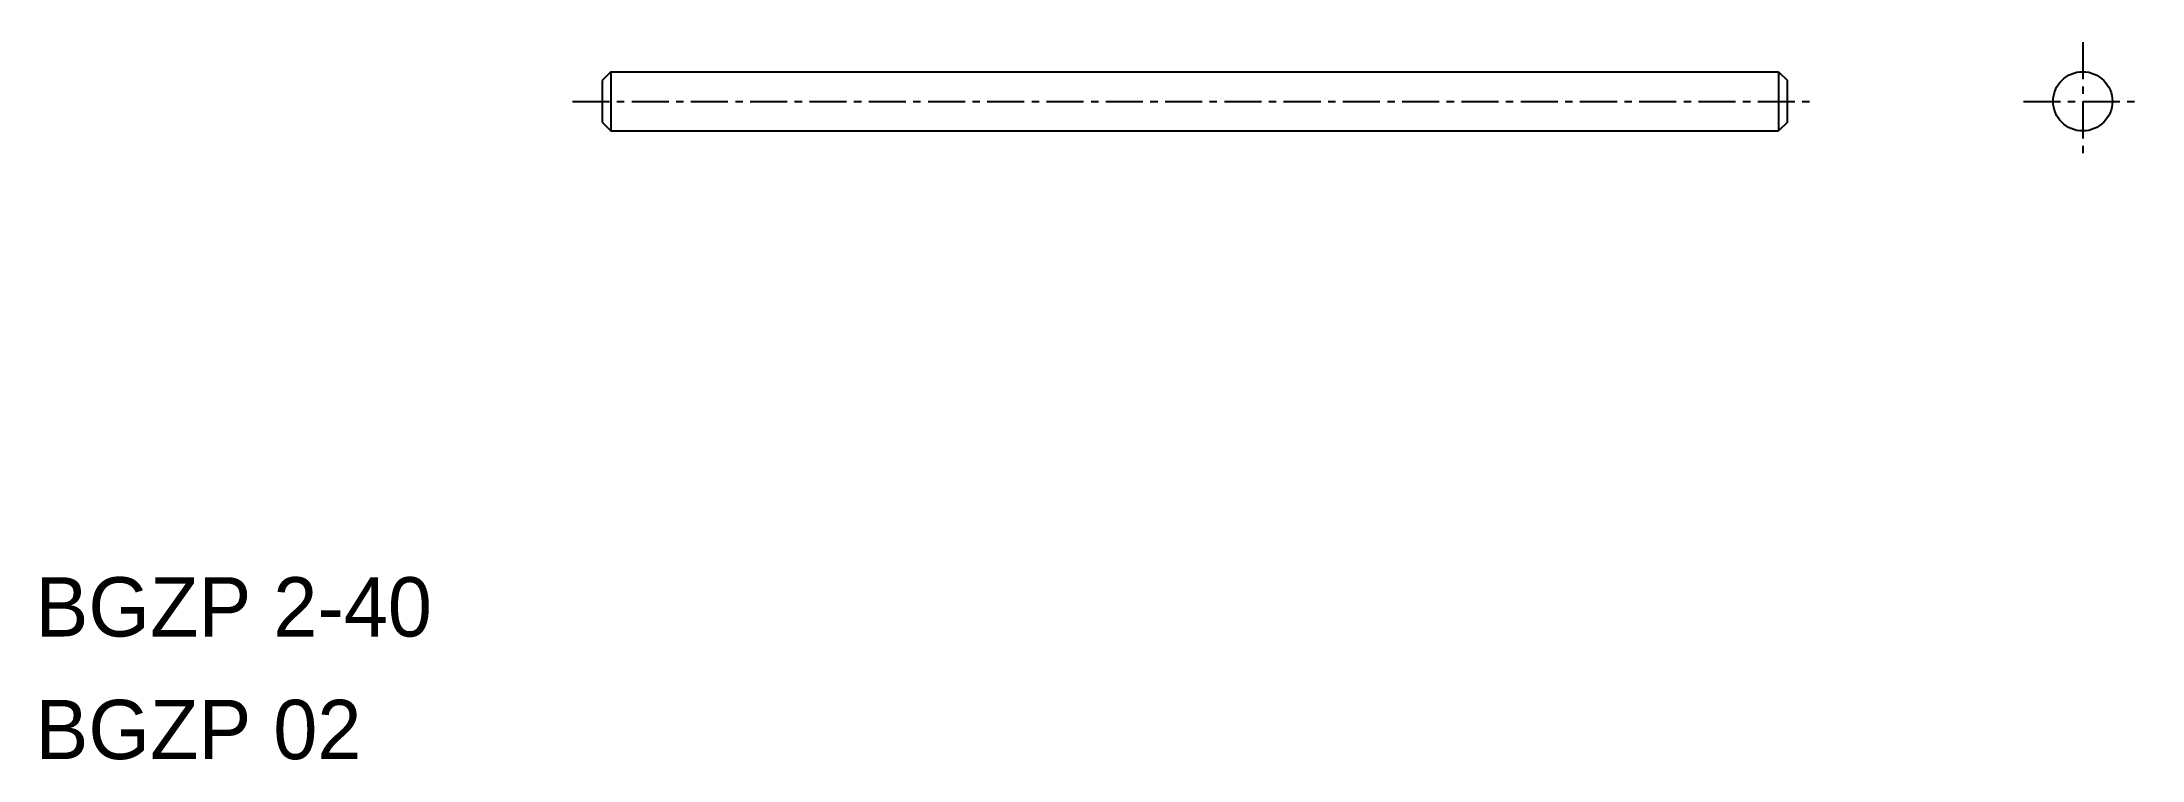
# Model space of a CAD drawing. Extents: x 74.5 to 145.4, y 94.1 to 118.3.
import ezdxf

# ---------------------------------------------------------------- set-up
doc = ezdxf.new("R2010")
doc.units = 0
doc.linetypes.add('CENTER', pattern=[2, 1.25, -0.25, 0.25, -0.25])
doc.layers.get('0').update_dxf_attribs({"linetype": 'CONTINUOUS'})
doc.layers.add('CENTER', color=1, linetype='CENTER')

msp = doc.modelspace()

# ---------------------------------------------------------------- linework, layer by layer
at = {"color": 7, "linetype": 'CONTINUOUS'}
for p, q in [((93.718, 117.316), (93.418, 117.016)), ((93.418, 117.016), (93.418, 115.616)), ((93.718, 117.316), (133.118, 117.316)), ((93.718, 117.316), (93.718, 115.316)), ((133.118, 117.316), (133.418, 117.016)), ((133.118, 117.316), (133.118, 115.316)), ((133.418, 115.616), (133.418, 117.016)), ((93.418, 115.616), (93.718, 115.316)), ((133.418, 115.616), (133.118, 115.316)), ((93.718, 115.316), (133.118, 115.316))]:
    msp.add_line(p, q, dxfattribs=at)
msp.add_circle((143.383, 116.316), 1, dxfattribs=at)
at = {"layer": 'CENTER', "color": 1, "linetype": 'CENTER'}
for p, q in [((143.383, 118.316), (143.383, 114.316)), ((92.418, 116.316), (134.418, 116.316)), ((141.383, 116.316), (145.383, 116.316))]:
    msp.add_line(p, q, dxfattribs=at)

# ---------------------------------------------------------------- texts
at = {"color": 7, "linetype": 'CONTINUOUS'}
for s, p in [('BGZP 2-40', (74.3, 98.266)), ('BGZP 02', (74.3, 94.13))]:
    msp.add_text(s, height=2, dxfattribs=at).set_placement(p)

doc.saveas('drawing.dxf')
